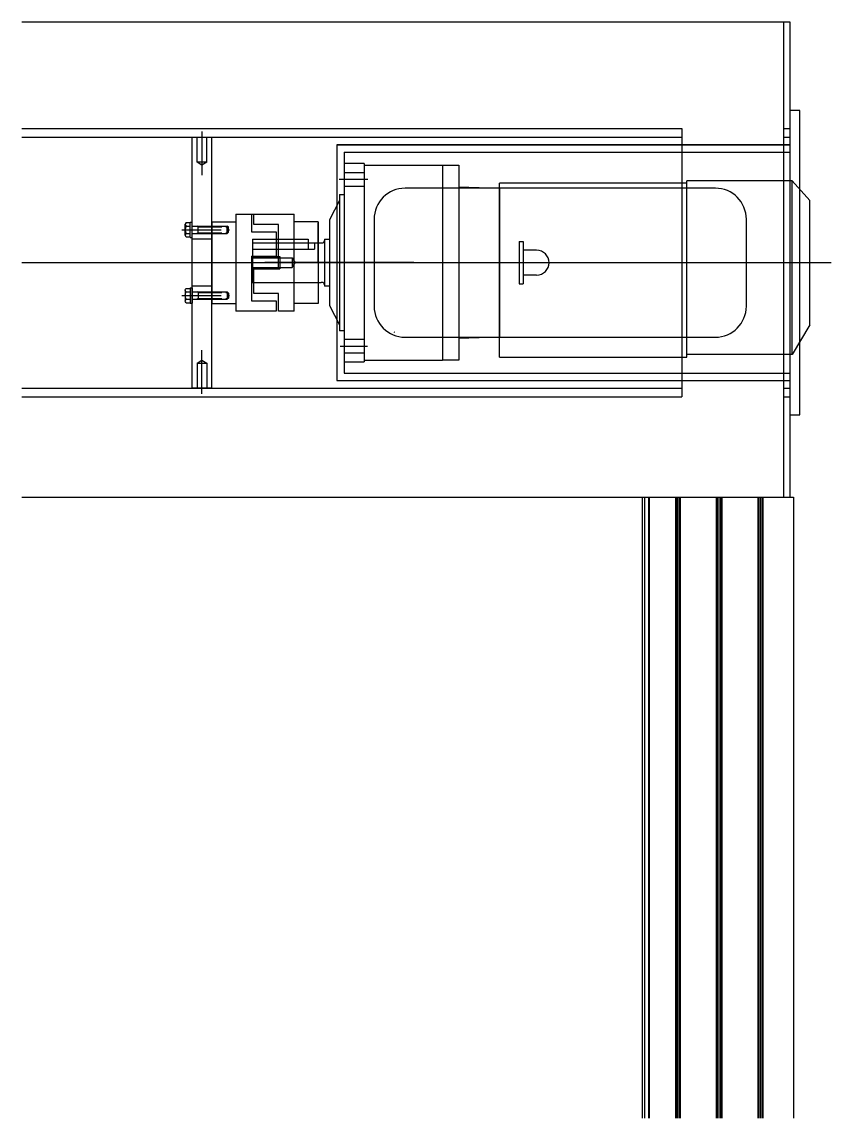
# Model space of a CAD drawing. Header units: millimetres. Extents: x 150937 to 394412, y 327166 to 584759.
# Drawn here: x 226523 to 227175, y 448405 to 449288 of the extents above; entities that cross this region are included whole.
import ezdxf

# ---------------------------------------------------------------- set-up
doc = ezdxf.new("R2010")
doc.units = ezdxf.units.MM
doc.linetypes.add('CENTER', pattern=[50.8, 31.75, -6.35, 6.35, -6.35])
doc.linetypes.add('CENTER2', pattern=[28.575, 19.05, -3.175, 3.175, -3.175])
doc.layers.add('1', color=2, linetype='CENTER2')
doc.layers.add('CEN', color=1, linetype='CENTER')

# ---------------------------------------------------------------- blocks, each defined once
blk = doc.blocks.new('BM6')
for p, q in [((9.35, 44.19), (18.1, 44.19)), ((7.47, 40.19), (19.97, 40.19)), ((7.47, 40.19), (7.47, 38.59)), ((7.47, 38.59), (19.97, 38.59)), ((7.97, 43.4), (7.97, 40.19)), ((10.72, 43.4), (10.72, 40.19)), ((10.72, 38.59), (10.72, 10.19)), ((16.72, 43.4), (16.72, 40.19)), ((16.72, 38.59), (16.72, 10.19)), ((19.47, 43.4), (19.47, 40.19)), ((19.97, 40.19), (19.97, 38.59)), ((10.72, 33.56), (16.72, 33.56)), ((10.72, 10.19), (16.72, 10.19)), ((11.72, 9.19), (10.72, 10.19)), ((11.72, 9.19), (15.72, 9.19)), ((15.72, 9.19), (16.72, 10.19))]:
    blk.add_line(p, q)
for centre, radius, start, end in [((9.35, 42.6), 1.59, 30, 150), ((13.72, 38.12), 6.07, 60.35636, 119.64364), ((18.1, 42.6), 1.59, 30, 150)]:
    blk.add_arc(centre, radius, start, end)
at = {"layer": '1'}
for p, q in [((11.26, 33.56), (10.72, 34.49)), ((11.26, 33.56), (11.26, 9.65)), ((16.18, 33.56), (16.72, 34.49)), ((16.18, 33.56), (16.18, 9.65))]:
    blk.add_line(p, q, dxfattribs=at)
at = {"layer": 'CEN'}
blk.add_line((13.72, 46.75), (13.72, 8.35), dxfattribs=at)
blk = doc.blocks.new('motorcase_c2')
for p, q in [((0, 122.5), (0, -122.5)), ((8, 122.5), (0, 122.5)), ((8, -122.5), (8, 122.5)), ((-481.7, -100.96), (-481.7, 101.04)), ((-481.7, 101.04), (-465.7, 101.04)), ((-477.7, 81.04), (-477.7, 100.96)), ((-473.7, 105.64), (-473.7, 70.49)), ((-469.7, 81.04), (-469.7, 100.96)), ((-465.7, -100.96), (-465.7, 101.04)), ((-365, 95), (-365, -95)), ((0, 95), (-365, 95)), ((-365, 95), (0, 95)), ((-359, 89), (-359, -89)), ((-359, 89), (0, 89)), ((-473.7, 78.44), (-477.7, 81.04)), ((-469.7, 81.04), (-477.7, 81.04)), ((-469.7, 81.04), (-473.7, 78.44)), ((-359, 80.03), (-359, -79.96)), ((-343, 80.03), (-359, 80.03)), ((-343, 80.03), (-343, -79.96)), ((-359, 72.7), (-343, 72.7)), ((-343, 78.53), (-280, 78.53)), ((-280, 78.53), (-280, -78.46)), ((-280, 78.53), (-280, -78.47)), ((-280, 78.53), (-266.84, 78.53)), ((-266.84, 78.53), (-266.84, -78.47)), ((-363.07, 67.2), (-340.02, 67.2)), ((-83, 64.03), (-234, 64.03)), ((-234, -75.96), (-234, 64.03)), ((-83, -75.96), (-83, 66.03)), ((2, 66.03), (-83, 66.03)), ((16, 50.03), (2, 66.04)), ((2, -73.96), (2, 66.03)), ((-363, 55.03), (-363, -54.96)), ((-363, 55.03), (-359, 55.03)), ((-359, 61.7), (-343, 61.7)), ((-185, 60), (-310, 60)), ((-266.84, 61.18), (-234, 60.03)), ((-234.15, 60.03), (-234, 60.03)), ((-234, 60.03), (-234, -59.97)), ((-60, 60), (-185, 60)), ((-363, 50.03), (-371, 34.44)), ((16, -49.96), (16, 50.03)), ((-446.4, 39.04), (-446.4, -38.96)), ((-446.4, 39.04), (-433.7, 39.04)), ((-433.7, 39.04), (-433.7, 24.9)), ((-433.7, 39.04), (-431.9, 39.04)), ((-431.9, 30.76), (-431.9, 39.04)), ((-431.9, 39.04), (-399.3, 39.04)), ((-399.3, -38.96), (-399.3, 39.04)), ((-465.7, 33.04), (-446.4, 33.04)), ((-465.7, 33.04), (-465.7, -32.96)), ((-412, 30.76), (-431.9, 30.76)), ((-412, -5.17), (-412, 30.76)), ((-380, 33.04), (-399.3, 33.04)), ((-380, 33.04), (-399.3, 33.04)), ((-380, 33.04), (-380, -32.96)), ((-380, 33.04), (-380, -32.96)), ((-380, 0.04), (-380, 32.15)), ((-371, 34.44), (-371, -34.44)), ((-335, 35), (-335, -35)), ((-35, -35), (-35, 35)), ((-465.7, 19.04), (-481.7, 19.04)), ((-433.7, 24.9), (-413.8, 24.9)), ((-433, 19.03), (-433, -15.96)), ((-433, 19.03), (-388, 19.03)), ((-413.8, 24.9), (-413.8, 5.25)), ((-388, 19.03), (-388, 16.03)), ((-375, 19.03), (-375, -18.96)), ((-375, 19.03), (-371, 19.03)), ((-375, 17.88), (-375, 16.44)), ((-371, 19.03), (-371, -18.96)), ((-433, 16.03), (-377.76, 16.03)), ((-433, 11.03), (-383, 11.03)), ((-388, 16.03), (-388, 11.03)), ((-383, 16.03), (-383, 11.03)), ((-218.2, 17.03), (-218.2, -16.97)), ((-218.2, 17.03), (-215, 17.03)), ((-215, 17.03), (-215, -16.97)), ((-204, 10.03), (-215, 10.03)), ((-465.7, 0.04), (-373.7, 0.04)), ((-445.36, 0.04), (33.26, 0.04)), ((-433.7, 5.25), (-433.7, -30.68)), ((-433.7, 5.25), (-413.8, 5.25)), ((-433, 5.03), (-411, 5.03)), ((-433, 4.03), (-401, 4.03)), ((-302.9, 0.04), (-423.1, 0.04)), ((-411, 5.03), (-411, 0.04)), ((-411, 0.04), (-411, -5.01)), ((-401, 4.03), (-401, 0.04)), ((-401, 4.03), (-398.69, 0.03)), ((-401, 0.04), (-401, -3.96)), ((-401, -3.97), (-398.69, 0.03)), ((-375, 0.04), (-380, 0.04)), ((-5, 0), (-365, 0)), ((-433, -3.96), (-401, -3.96)), ((-433, -4.96), (-411, -4.96)), ((-431.9, -24.82), (-431.9, -5.17)), ((-412, -5.17), (-431.9, -5.17)), ((-433, -15.96), (-377.76, -15.96)), ((-218.2, -16.97), (-215, -16.97)), ((-204, -9.97), (-215, -9.97)), ((-465.7, -18.96), (-481.7, -18.96)), ((-412, -24.82), (-431.9, -24.82)), ((-412, -38.96), (-412, -24.82)), ((-371, -18.96), (-375, -18.96)), ((-465.7, -32.96), (-446.4, -32.96)), ((-465.7, -32.96), (-446.4, -32.96)), ((-433.7, -30.68), (-413.8, -30.68)), ((-413.8, -30.68), (-413.8, -38.96)), ((-380, -32.96), (-399.3, -32.96)), ((-371, -34.38), (-363, -49.96)), ((-413.8, -38.96), (-446.4, -38.96)), ((-399.3, -38.96), (-412, -38.96)), ((16, -49.96), (2, -73.96)), ((-359, -54.96), (-363, -54.96)), ((-359, -61.64), (-343, -61.64)), ((-310, -60), (-60, -60)), ((-234, -59.97), (-266.84, -61.12)), ((-234, -59.97), (-234.15, -59.97)), ((-473.7, -105.56), (-473.7, -70.41)), ((-362.26, -67.14), (-340.29, -67.14)), ((-477.7, -80.96), (-473.7, -78.36)), ((-473.7, -78.36), (-469.7, -80.96)), ((-359, -72.64), (-343, -72.64)), ((-343, -78.46), (-280, -78.46)), ((-266.84, -78.47), (-280, -78.47)), ((-234, -75.96), (-83, -75.96)), ((2, -73.96), (-83, -73.96)), ((-477.7, -80.96), (-469.7, -80.96)), ((-477.7, -80.96), (-477.7, -100.88)), ((-469.7, -80.96), (-469.7, -100.88)), ((-359, -79.96), (-343, -79.96)), ((-365, -95), (0, -95)), ((-359, -89), (0, -89)), ((-465.7, -100.96), (-481.7, -100.96)), ((0, -122.5), (8, -122.5))]:
    blk.add_line(p, q)
for centre, radius, start, end in [((-310, 35), 25, 90, 180), ((-60, 35), 25, 0, 90), ((-377, 17.88), 2, 270, 0), ((-377, 17.88), 2, 247.668, 270), ((-204, 0.03), 10, 270, 90), ((-377, -17.81), 2, 90, 112.332), ((-377, -17.81), 2, 0, 90), ((-310, -35), 25, 180, 270), ((-60, -35), 25, 270, 0), ((-318.61, -56.17), 0.2, 90, 180)]:
    blk.add_arc(centre, radius, start, end)
blk.add_point((-433, 0.04))
at = {"rotation": 90}
blk.add_blockref('BM6', (-443.11, 12.82), dxfattribs=at)
at = {"xscale": -1, "rotation": 90}
blk.add_blockref('BM6', (-443.11, -12.74), dxfattribs=at)
blk = doc.blocks.new('c2drumright')
for p, q in [((-501.68, 382.88), (117.12, 382.88)), ((112.12, 382.88), (112.12, 0)), ((117.12, 382.88), (117.12, 0)), ((-501.68, 296.98), (30.12, 296.98)), ((30.12, 296.98), (30.12, 80.98)), ((112.12, 296.98), (117.12, 296.98)), ((-501.68, 289.98), (30.12, 289.98)), ((112.12, 289.98), (117.12, 289.98)), ((-501.68, 188.98), (117.12, 188.98)), ((-501.68, 188.98), (117.12, 188.98)), ((-501.68, 87.98), (30.12, 87.98)), ((-501.68, 80.98), (30.12, 80.98)), ((112.12, 87.98), (117.12, 87.98)), ((112.12, 80.98), (117.12, 80.98)), ((-501.68, 0), (117.12, 0)), ((117.12, 0), (120.12, 0)), ((0, 0), (0, -500)), ((120, 0), (120, -500)), ((120.12, 0), (120.12, -500))]:
    blk.add_line(p, q)
at = {"color": 7, "linetype": 'Continuous', "lineweight": 25}
for p, q in [((-1.68, -500), (-1.68, 0)), ((-1.68, -500), (-1.68, 0)), ((3.46, -500), (3.46, 0)), ((3.79, 0), (3.79, -500)), ((24.91, 0), (24.91, -500)), ((25.8, 0), (25.8, -500)), ((26.97, 0), (26.97, -500)), ((28.32, 0), (28.32, -500)), ((28.34, 0), (28.34, -500)), ((28.83, 0), (28.83, -500)), ((57.65, 0), (57.65, -500)), ((58.47, 0), (58.47, -500)), ((59.17, 0), (59.17, -500)), ((60.77, 0), (60.77, -500)), ((61.48, 0), (61.48, -500)), ((62.3, 0), (62.3, -500)), ((91.44, 0), (91.44, -500)), ((91.93, 0), (91.93, -500)), ((91.94, 0), (91.94, -500)), ((93.29, 0), (93.29, -500)), ((94.46, 0), (94.46, -500)), ((95.35, 0), (95.35, -500)), ((120.12, 0), (120.12, -500))]:
    blk.add_line(p, q, dxfattribs=at)
blk.add_blockref('motorcase_c2', (117.12, 188.94))

msp = doc.modelspace()

# ---------------------------------------------------------------- block references
msp.add_blockref('c2drumright', (227024.491, 448904.708))

doc.saveas('drawing.dxf')
